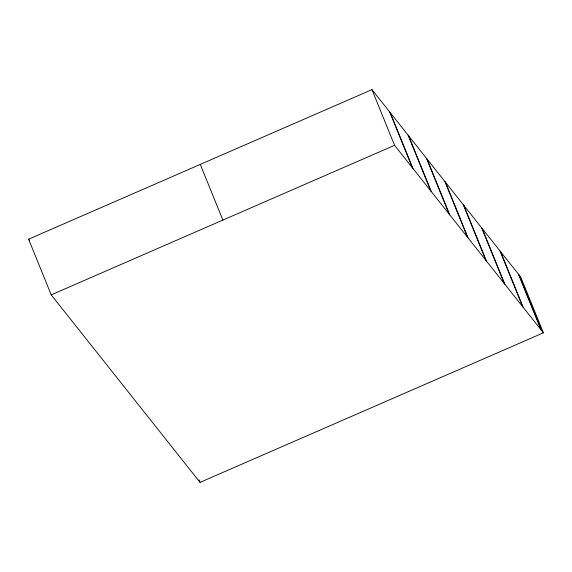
<?xml version="1.0" encoding="UTF-8"?>
<svg xmlns="http://www.w3.org/2000/svg" width="572" height="572" viewBox="0 0 572 572"><rect width="100%" height="100%" fill="white"/><g stroke="black" fill="none" stroke-linecap="round" stroke-linejoin="round"><path stroke-width="0.86" d="M28.6 239.189L371.957 89.632L520.792 277.141L543.4 332.811L200.043 482.368L51.208 294.859L28.6 239.189L29.708 240.583M51.208 294.859L394.558 145.309L543.4 332.811M519.011 274.896L541.62 330.573M518.418 274.152L541.026 329.829M500.629 251.737L523.237 307.414M500.035 250.994L522.644 306.671M482.246 228.578L504.854 284.255M481.653 227.835L504.261 283.512M463.863 205.427L486.472 261.104M463.27 204.676L485.878 260.353M445.481 182.268L468.089 237.945M444.887 181.517L467.496 237.194M427.098 159.109L449.706 214.786M426.505 158.358L449.113 214.035M408.715 135.95L431.324 191.627M408.129 135.206L430.73 190.884M390.333 112.791L412.941 168.468M389.747 112.048L412.348 167.725M371.957 89.632L394.558 145.309M200.279 164.414L222.887 220.084M199.049 479.908L200.043 482.368"/></g></svg>
